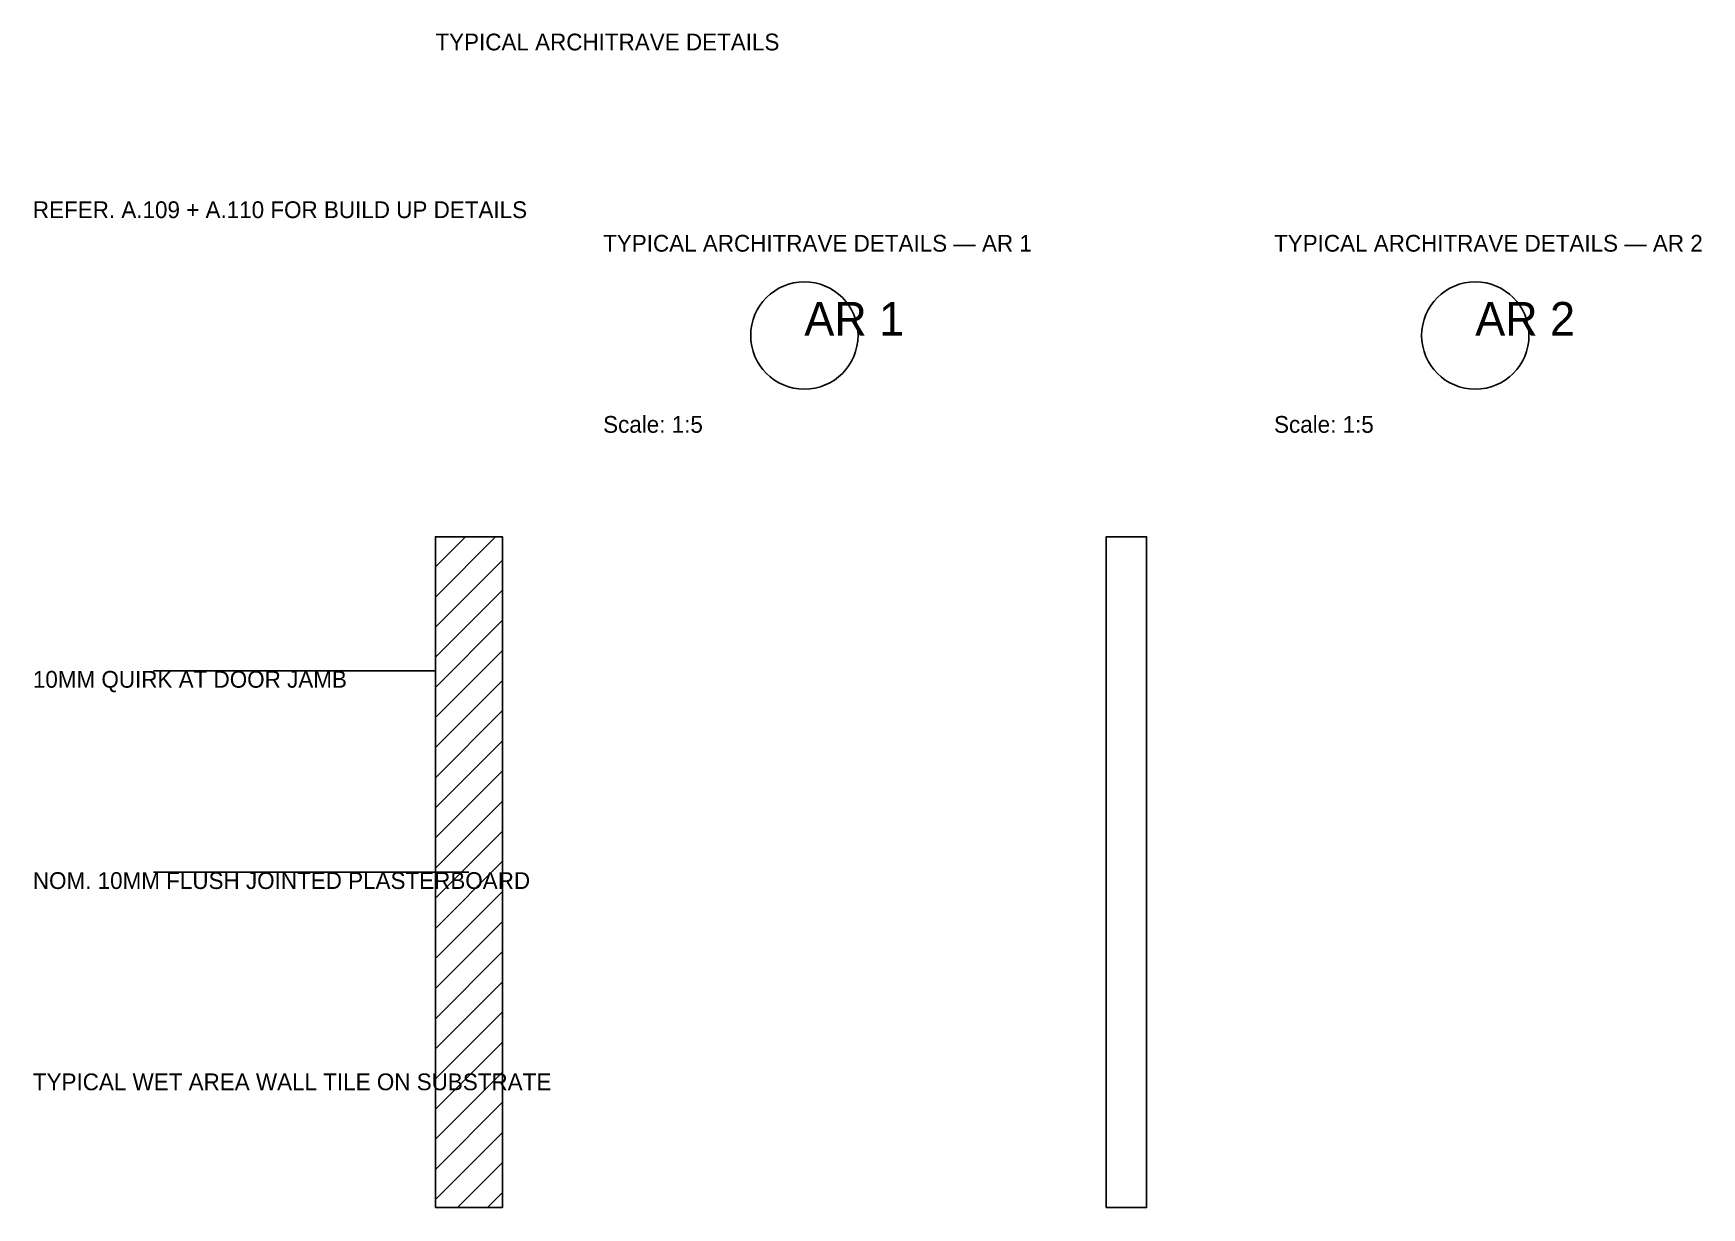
# Model space of a CAD drawing. Header units: metres. Extents: x 40 to 289, y 0 to 175.
import ezdxf

# ---------------------------------------------------------------- set-up
doc = ezdxf.new("R2010")
doc.units = ezdxf.units.M

msp = doc.modelspace()

# ---------------------------------------------------------------- hatches: boundary and pattern name
at = {"layer": 'A-DETL-PLASTER'}
h = msp.add_hatch(dxfattribs=at)
h.set_pattern_fill('PLASTER')
h.set_pattern_definition([(45, (0, 0), (-2.245064, 2.245064), [])])
h.paths.add_polyline_path([(100, 0), (110, 0), (110, 100), (100, 100)])

# ---------------------------------------------------------------- linework, layer by layer
at = {"layer": 'A-DETL-ALUM'}
msp.add_lwpolyline([(200, 0), (206, 0), (206, 100), (200, 100)], close=True, dxfattribs=at)
at = {"layer": 'A-DETL-ANNO'}
for p, q in [((58, 80), (100, 80)), ((58, 50), (105, 50))]:
    msp.add_line(p, q, dxfattribs=at)
for centre in [(155, 130), (255, 130)]:
    msp.add_circle(centre, 8, dxfattribs=at)
at = {"layer": 'A-DETL-PLASTER'}
msp.add_lwpolyline([(100, 0), (110, 0), (110, 100), (100, 100)], close=True, dxfattribs=at)

# ---------------------------------------------------------------- texts
at = {"layer": 'A-DETL-ANNO'}
for s, p in [('AR 1', (155, 130)), ('AR 2', (255, 130))]:
    msp.add_text(s, height=5, dxfattribs=at).set_placement(p)
at = {"layer": 'A-DETL-ANNO', "char_height": 2.5, "attachment_point": 1}
for s, insert in [('TYPICAL ARCHITRAVE DETAILS', (100, 175)), ('REFER. A.109 + A.110 FOR BUILD UP DETAILS', (40, 150)), ('TYPICAL ARCHITRAVE DETAILS — AR 1', (125, 145)), ('TYPICAL ARCHITRAVE DETAILS — AR 2', (225, 145)), ('Scale: 1:5', (125, 118)), ('Scale: 1:5', (225, 118)), ('10MM QUIRK AT DOOR JAMB', (40, 80)), ('NOM. 10MM FLUSH JOINTED PLASTERBOARD', (40, 50)), ('TYPICAL WET AREA WALL TILE ON SUBSTRATE', (40, 20))]:
    msp.add_mtext(s, dxfattribs=dict(at, insert=insert))

doc.saveas('drawing.dxf')
